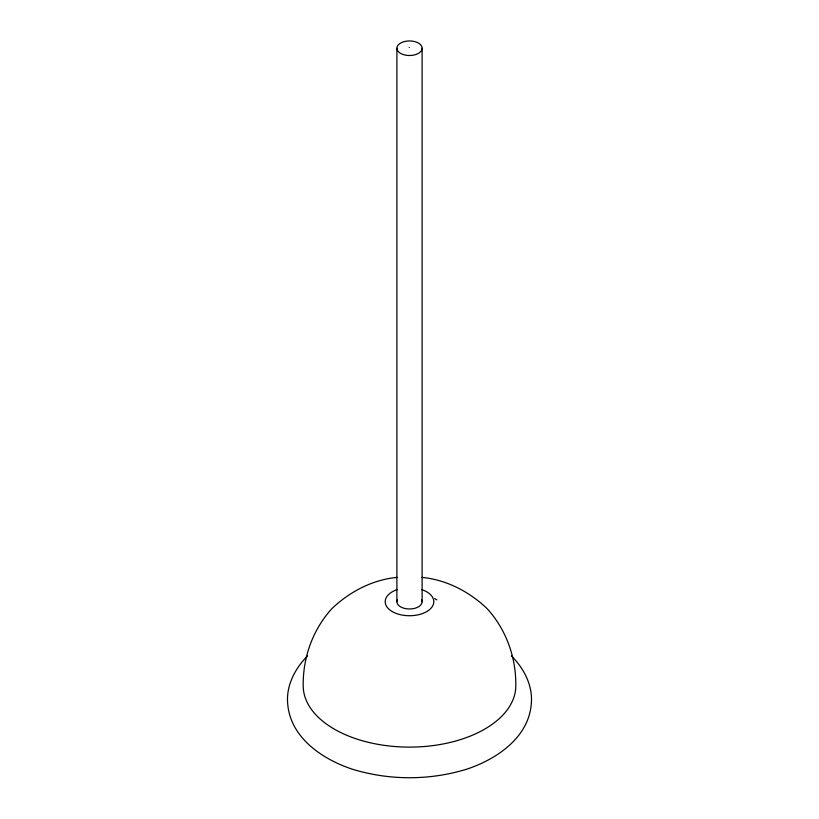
<?xml version="1.0" encoding="UTF-8"?>
<svg xmlns="http://www.w3.org/2000/svg" width="819" height="819" viewBox="0 0 819 819"><rect width="100%" height="100%" fill="white"/><g stroke="black" fill="none" stroke-linecap="round" stroke-linejoin="round"><path stroke-width="1.23" d="M307.596 655.906C295.147 668.232 286.036 685.616 287.674 703.48C290.08 737.1 321.58 758.64 350.665 768.631L352.334 769.205C389.414 780.568 429.586 780.568 466.666 769.205L468.335 768.631C497.42 758.64 528.92 737.1 531.326 703.48C532.964 685.616 523.853 668.232 511.404 655.906M397.01 577.405C372.471 579.719 349.621 591.738 331.91 608.599C312.786 629.657 302.815 657.411 303.204 685.738A106.296 61.364 0 0 0 409.5 747.112A106.296 61.364 0 0 0 515.796 685.738C516.185 657.411 506.214 629.657 487.09 608.599C469.379 591.738 446.529 579.719 421.99 577.405M434.694 598.597L436.896 599.877M422.113 48.229A12.613 7.279 0 0 1 403.194 54.535A12.613 7.279 0 0 1 403.194 41.923A12.613 7.279 0 0 1 422.113 48.229L422.113 601.699M396.887 48.229L396.887 601.699M421.683 599.815A12.613 7.279 0 0 1 409.5 608.978A12.613 7.279 0 0 1 397.317 599.815M421.652 589.547A24.314 14.036 0 0 1 428.122 610.718A24.314 14.036 0 0 1 390.878 610.718A24.314 14.036 0 0 1 397.348 589.547M409.224 47.522L409.295 47.451"/></g></svg>
